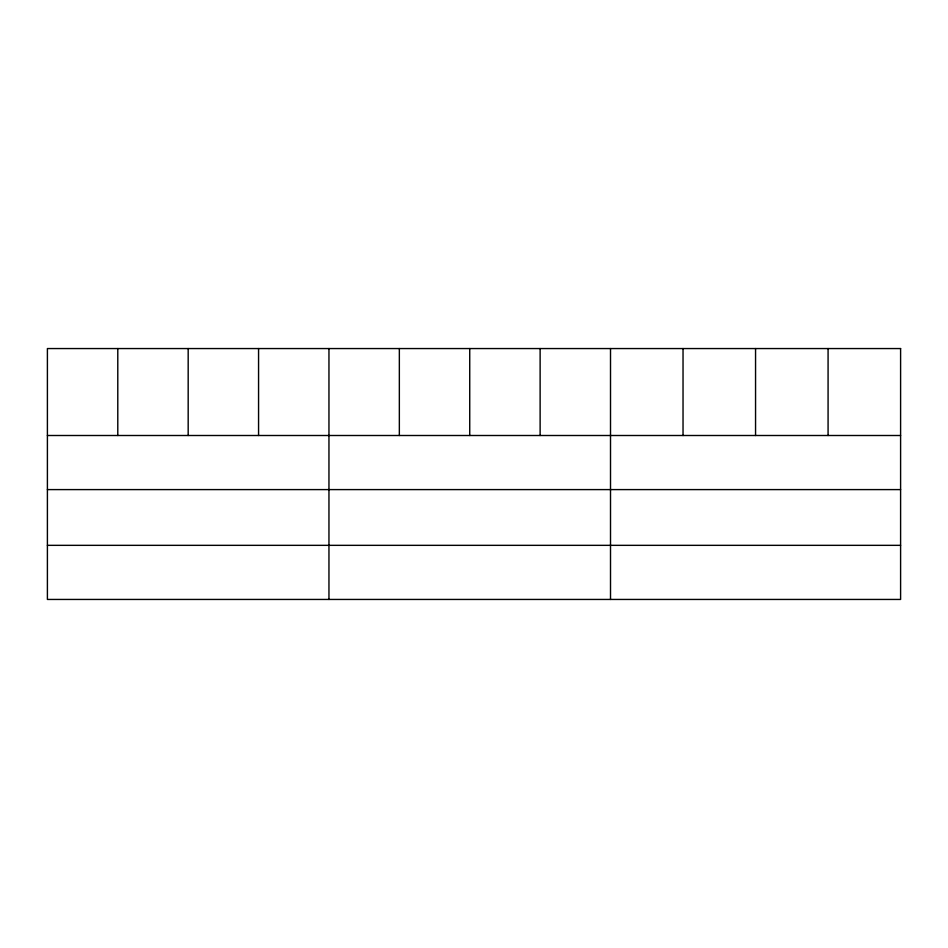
<?xml version="1.0" encoding="UTF-8"?>
<svg xmlns="http://www.w3.org/2000/svg" width="948" height="948" viewBox="0 0 948 948"><rect width="100%" height="100%" fill="white"/><g stroke="black" fill="none" stroke-linecap="round" stroke-linejoin="round"><path stroke-width="1.42" d="M47.4 435.499L900.6 435.499M47.4 489.595L900.6 489.595M47.4 545.337L900.6 545.337M828.078 348.556L828.078 435.499M755.556 348.556L755.556 435.499M683.034 348.556L683.034 435.499M610.512 348.556L610.512 599.444M540.123 348.556L540.123 435.499M469.734 348.556L469.734 435.499M399.345 348.556L399.345 435.499M328.956 348.556L328.956 599.444M258.567 348.556L258.567 435.499M188.178 348.556L188.178 435.499M117.789 348.556L117.789 435.499M900.6 348.556L47.4 348.556L47.4 599.444L900.6 599.444L900.6 348.556"/></g></svg>
